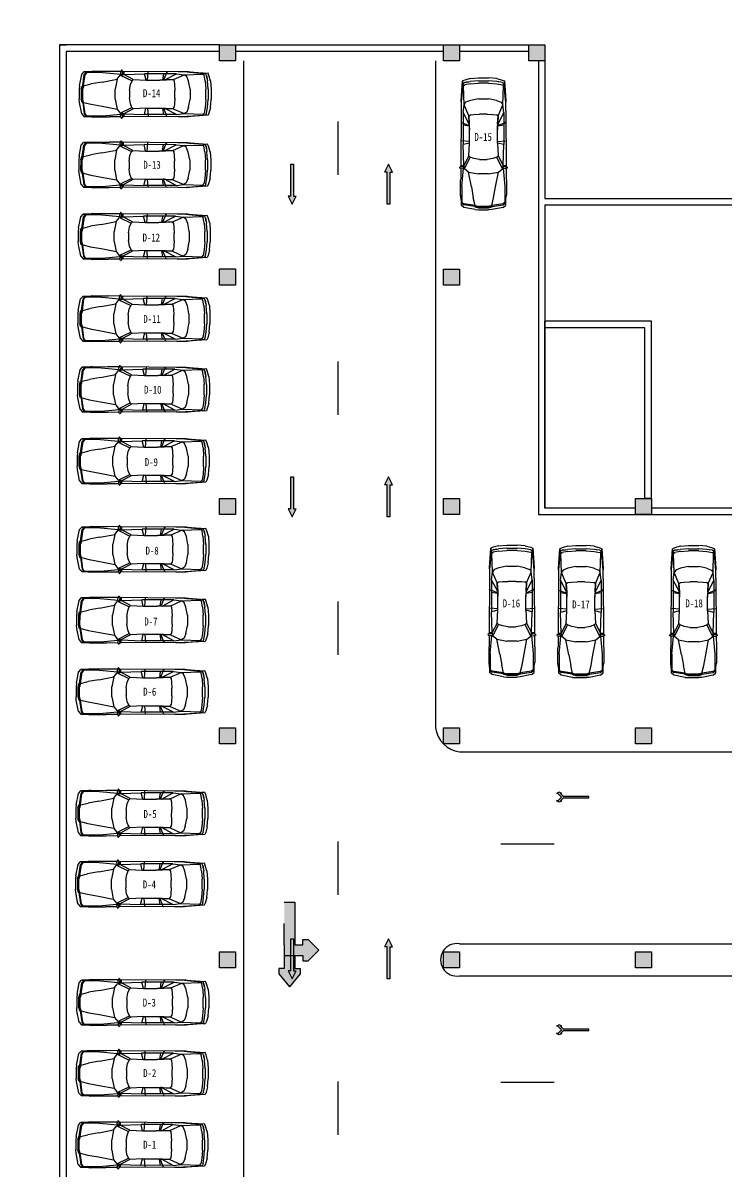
# Model space of a CAD drawing. Extents: x -266505272703 to 7385419, y -354256 to 107640740655.
# Drawn here: x 3259723 to 3286100, y -107374 to -64333 of the extents above; entities that cross this region are included whole.
import ezdxf

# ---------------------------------------------------------------- set-up
doc = ezdxf.new("R2010")
doc.units = 0
doc.header["$LTSCALE"] = 1000
for name, color, linetype in [('jb1', 42, 'Continuous'), ('PUB_TEXT', 7, 'Continuous'), ('QC', 8, 'Continuous'), ('图框', 6, 'Continuous'), ('红线', 1, 'Continuous')]:
    doc.layers.add(name, color=color, linetype=linetype)
doc.styles.get("Standard").update_dxf_attribs({"font": 'rs.shx', "bigfont": 'hztxt.shx'})
doc.styles.add('STYLE2', font='NSimSun.ttf', dxfattribs={"width": 0.8})

# ---------------------------------------------------------------- blocks, each defined once
blk = doc.blocks.new('M_F27')
for p, q in [((984, 905), (1020, 939)), ((1036, 935), (1062, 857)), ((-2489, 522), (-2514, 196)), ((-2489, 522), (-2426, 736)), ((-2426, 736), (-2389, 824)), ((-2389, 824), (-1610, 874)), ((-2389, 824), (-1560, 874)), ((-2264, 812), (-2389, 824)), ((-2364, 522), (-2389, 196)), ((-2326, 736), (-2364, 522)), ((-2326, 736), (-2351, 596)), ((-2351, 594), (-2351, 596)), ((-2326, 736), (-2288, 811)), ((-2301, 196), (-2276, 522)), ((-2200, 786), (-2288, 811)), ((-2276, 522), (-2238, 736)), ((-2200, 786), (-2238, 736)), ((-1560, 874), (-2212, 815)), ((-2208, 815), (-2211, 814)), ((-1660, 862), (-2208, 815)), ((-1446, 761), (-2200, 786)), ((-1622, 510), (-1685, 196)), ((-1560, 874), (-1660, 862)), ((-1622, 510), (-1547, 698)), ((-1617, 869), (-1620, 866)), ((-1208, 874), (-1610, 874)), ((-1547, 698), (-1446, 761)), ((-1145, 799), (-1446, 761)), ((-1019, 572), (-1446, 761)), ((-1208, 874), (980, 889)), ((-1145, 799), (-682, 557)), ((-1145, 799), (124, 799)), ((-1070, 371), (-1057, 510)), ((-1019, 572), (-1057, 510)), ((-680, 556), (-1019, 572)), ((-1019, 572), (-479, 547)), ((-743, 849), (-793, 874)), ((-730, 799), (-743, 849)), ((-630, 555), (-730, 799)), ((-680, 556), (-630, 555)), ((-642, 799), (-605, 554)), ((-605, 554), (-630, 555)), ((-479, 547), (-605, 554)), ((61, 547), (-479, 547)), ((-2, 547), (-27, 877)), ((124, 799), (61, 547)), ((61, 547), (564, 572)), ((941, 773), (124, 799)), ((564, 572), (941, 773)), ((564, 572), (614, 522)), ((1079, 748), (614, 522)), ((614, 522), (677, 371)), ((941, 773), (941, 874)), ((983, 777), (941, 773)), ((941, 773), (987, 765)), ((980, 902), (995, 790)), ((980, 790), (980, 898)), ((995, 790), (980, 790)), ((980, 790), (992, 746)), ((992, 746), (1021, 747)), ((995, 790), (1022, 746)), ((1022, 748), (995, 790)), ((1021, 747), (1022, 748)), ((1053, 768), (1022, 746)), ((1036, 756), (1079, 748)), ((1051, 889), (1497, 893)), ((1057, 776), (1062, 857)), ((1770, 849), (1058, 784)), ((1204, 585), (1079, 748)), ((1795, 472), (1204, 585)), ((1280, 196), (1204, 585)), ((1506, 899), (2121, 899)), ((2461, 849), (1770, 849)), ((2222, 397), (1795, 472)), ((2272, 876), (2121, 899)), ((2272, 876), (2272, 874)), ((2437, 851), (2272, 876)), ((2511, 874), (2287, 874)), ((2398, 849), (2461, 773)), ((2437, 850), (2433, 851)), ((2498, 773), (2436, 849)), ((2511, 874), (2450, 850)), ((2461, 773), (2523, 321)), ((2561, 321), (2498, 773)), ((2599, 773), (2511, 874)), ((2599, 773), (2687, 321)), ((-2514, -206), (-2514, 196)), ((-2389, -206), (-2389, 196)), ((-2301, 196), (-2301, -206)), ((-1685, -206), (-1685, 196)), ((-1082, 145), (-1070, 371)), ((-1082, 145), (-1082, -156)), ((677, 371), (714, 145)), ((714, -156), (714, 145)), ((1280, 196), (1280, -206)), ((2523, 321), (2222, 397)), ((2523, 321), (2586, 321)), ((2523, 321), (2561, 196)), ((2580, 196), (2542, 321)), ((2561, 196), (2561, -206)), ((2611, 196), (2574, 321)), ((2580, 321), (2618, 196)), ((2580, 196), (2580, -206)), ((2611, 196), (2611, -206)), ((2618, -206), (2618, 196)), ((2687, 321), (2699, 196)), ((2699, -206), (2699, 196)), ((-2489, -533), (-2514, -206)), ((-2389, -206), (-2364, -533)), ((-2276, -533), (-2301, -206)), ((-1685, -206), (-1622, -520)), ((-1070, -382), (-1082, -156)), ((-1057, -520), (-1070, -382)), ((677, -382), (614, -533)), ((714, -156), (677, -382)), ((1204, -596), (1280, -206)), ((1795, -483), (2222, -407)), ((2523, -332), (2222, -407)), ((2523, -332), (2461, -784)), ((2561, -332), (2498, -784)), ((2523, -332), (2561, -206)), ((2586, -332), (2523, -332)), ((2580, -206), (2542, -332)), ((2618, -6), (2561, -6)), ((2574, -332), (2611, -206)), ((2618, -206), (2580, -332)), ((2687, -332), (2599, -784)), ((2687, -332), (2699, -206)), ((-2489, -533), (-2426, -747)), ((-2426, -747), (-2389, -835)), ((-2389, -835), (-2264, -823)), ((-1560, -885), (-2389, -835)), ((-1610, -885), (-2389, -835)), ((-2326, -747), (-2364, -533)), ((-2351, -607), (-2351, -605)), ((-2351, -607), (-2326, -747)), ((-2326, -747), (-2288, -822)), ((-2288, -822), (-2200, -797)), ((-2276, -533), (-2238, -747)), ((-2200, -797), (-2238, -747)), ((-2212, -826), (-1560, -885)), ((-2208, -826), (-2211, -825)), ((-1660, -872), (-2208, -826)), ((-1446, -772), (-2200, -797)), ((-1560, -885), (-1660, -872)), ((-1622, -520), (-1547, -709)), ((-1621, -877), (-1617, -880)), ((-1610, -885), (-1208, -885)), ((-1547, -709), (-1446, -772)), ((-1019, -583), (-1446, -772)), ((-1145, -809), (-1446, -772)), ((-1208, -885), (980, -900)), ((-682, -568), (-1145, -809)), ((-1145, -809), (124, -809)), ((-1019, -583), (-1057, -520)), ((-479, -558), (-1019, -583)), ((-1019, -583), (-680, -567)), ((-743, -860), (-793, -885)), ((-743, -860), (-730, -809)), ((-730, -809), (-630, -566)), ((-680, -567), (-682, -568)), ((-680, -567), (-630, -566)), ((-605, -565), (-642, -809)), ((-630, -566), (-605, -565)), ((-605, -565), (-479, -558)), ((61, -558), (-479, -558)), ((-2, -558), (-27, -884)), ((61, -558), (124, -809)), ((564, -583), (61, -558)), ((941, -784), (124, -809)), ((614, -533), (564, -583)), ((564, -583), (941, -784)), ((1079, -759), (614, -533)), ((987, -776), (941, -784)), ((983, -788), (941, -784)), ((941, -885), (941, -784)), ((992, -757), (980, -800)), ((995, -800), (980, -800)), ((995, -800), (980, -913)), ((980, -909), (980, -800)), ((992, -757), (1021, -758)), ((995, -800), (1022, -757)), ((1022, -758), (995, -800)), ((1021, -758), (1022, -758)), ((1022, -757), (1053, -779)), ((1036, -767), (1079, -759)), ((1036, -946), (1062, -867)), ((1051, -901), (1497, -904)), ((1057, -787), (1062, -867)), ((1770, -860), (1058, -795)), ((1204, -596), (1079, -759)), ((1795, -483), (1204, -596)), ((1770, -860), (2461, -860)), ((2121, -910), (2272, -887)), ((2270, -887), (2121, -910)), ((2437, -861), (2272, -887)), ((2272, -885), (2272, -887)), ((2285, -885), (2511, -885)), ((2398, -860), (2461, -784)), ((2436, -860), (2498, -784)), ((2437, -861), (2436, -860)), ((2450, -861), (2511, -885)), ((2599, -784), (2511, -885)), ((984, -916), (1020, -950)), ((2121, -910), (1506, -910))]:
    blk.add_line(p, q)
for centre, start, end in [((1027, 932), 18.1573, 132.965), ((990, 898), 132.965, 179.7454), ((1047, 776), 305.1542, 356.8636), ((1047, -787), 3.1798, 54.8458), ((990, -909), 180.2546, 227.035), ((1027, -942), 227.035, 341.8427)]:
    blk.add_arc(centre, 10, start, end)
at = {"width": 0.8, "flags": 9}
for tag in ['XSIZE', 'YSIZE']:
    blk.add_attdef(tag, (0, 0), '', height=0.5, dxfattribs=at)

msp = doc.modelspace()

# ---------------------------------------------------------------- hatches: boundary and pattern name
at = {"layer": 'jb1', "linetype": 'ByBlock'}
h = msp.add_hatch(color=256, dxfattribs=at)
h.paths.add_polyline_path([(3207028, 61244), (3207028, -349256), (3784028, -349256), (3784028, 61244)], flags=16)
h.paths.add_polyline_path([(3194528, -354256), (3194528, 66244), (3789028, 66244), (3789028, -354256)])
h.paths.add_polyline_path([(3205987, -18360), (3205987, -12971), (3203126, -12971), (3203126, -18360)], flags=24)
h.paths.add_polyline_path([(3201099, -18348), (3201099, -12948), (3198270, -12948), (3198270, -18348)], flags=24)
edge = h.paths.add_edge_path(flags=16)
edge.add_line((3207028, 61244), (3197028, 61244))
edge.add_line((3197028, 61244), (3197028, -23256))
edge.add_line((3197028, -23256), (3207028, -23256))
edge = h.paths.add_edge_path(flags=16)
edge.add_line((3202028, 61244), (3202028, -18256))
h.paths.add_polyline_path([(3201021, -22371), (3201021, -20286), (3198223, -20286), (3198223, -22371)], flags=24)
h.paths.add_polyline_path([(3205457, -22424), (3205457, -20318), (3202722, -20318), (3202722, -22424)], flags=24)
edge = h.paths.add_edge_path(flags=0)
edge.add_line((3197028, -18256), (3207028, -18256))
edge = h.paths.add_edge_path(flags=0)
edge.add_line((3197028, -10756), (3207028, -10756))
edge = h.paths.add_edge_path(flags=0)
edge.add_line((3197028, 744), (3207028, 744))
h.paths.add_polyline_path([(3205940, 8359), (3205940, 13623), (3203017, 13623), (3203017, 8359)], flags=24)
h.paths.add_polyline_path([(3200990, 8419), (3200990, 12965), (3198161, 12965), (3198161, 8419)], flags=24)
edge = h.paths.add_edge_path(flags=0)
edge.add_line((3197028, 8244), (3207028, 8244))
edge = h.paths.add_edge_path(flags=0)
edge.add_line((3197028, 15744), (3207028, 15744))
h.paths.add_polyline_path([(3201180, 34865), (3201180, 40170), (3198382, 40170), (3198382, 34865)], flags=24)
h.paths.add_polyline_path([(3205969, 34786), (3205969, 39997), (3203329, 39997), (3203329, 34786)], flags=24)
edge = h.paths.add_edge_path(flags=0)
edge.add_line((3197028, 27244), (3207028, 27244))
edge = h.paths.add_edge_path(flags=0)
edge.add_line((3197028, 34744), (3207028, 34744))
edge = h.paths.add_edge_path(flags=0)
edge.add_line((3197028, 42244), (3207028, 42244))
edge = h.paths.add_edge_path(flags=0)
edge.add_line((3197028, 53744), (3207028, 53744))
edge = h.paths.add_edge_path(flags=0)
edge.add_line((3504528, -349256), (3504528, -335256))
edge.add_line((3504528, -335256), (3784028, -335256))
edge = h.paths.add_edge_path(flags=0)
edge.add_line((3580028, -344756), (3670028, -344756))
edge = h.paths.add_edge_path(flags=0)
edge.add_line((3580028, -340256), (3670028, -340256))
h.paths.add_polyline_path([(3580921, -339322), (3586279, -339322), (3586279, -336555), (3580921, -336555)], flags=8)
h.paths.add_polyline_path([(3581167, -348327), (3586242, -348327), (3586242, -345529), (3581167, -345529)], flags=8)
edge = h.paths.add_edge_path(flags=0)
edge.add_line((3511834, -341564), (3511834, -341020))
edge = h.paths.add_edge_path(flags=0)
edge.add_line((3518840, -341020), (3518840, -341564))
edge = h.paths.add_edge_path(flags=0)
edge.add_line((3517008, -341564), (3517008, -341020))
edge = h.paths.add_edge_path(flags=0)
edge.add_arc((3515337, -341290), 439, 0, 360)
edge = h.paths.add_edge_path(flags=0)
edge.add_arc((3515337, -341290), 952, 0, 360)
edge = h.paths.add_edge_path(flags=0)
edge.add_line((3513691, -341020), (3513691, -341564))
edge = h.paths.add_edge_path(flags=0)
edge.add_line((3580028, -349256), (3580028, -335256))
h.paths.add_polyline_path([(3528821, -347040), (3562658, -347040), (3562658, -344592), (3528821, -344592)], flags=8)
edge = h.paths.add_edge_path(flags=0)
edge.add_arc((3514570, -346293), 254, 23.8671, 164.0253)
edge = h.paths.add_edge_path(flags=0)
edge.add_line((3514326, -346552), (3514326, -346775))
edge.add_line((3514326, -346775), (3514216, -346775))
edge.add_line((3514216, -346775), (3514216, -346328))
edge = h.paths.add_edge_path(flags=0)
edge.add_line((3514216, -346258), (3514216, -345945))
edge.add_line((3514216, -345945), (3514326, -345945))
edge.add_line((3514326, -345945), (3514326, -346034))
edge = h.paths.add_edge_path(flags=0)
edge.add_line((3513019, -343617), (3515077, -343617))
edge = h.paths.add_edge_path(flags=0)
edge.add_line((3515077, -344162), (3513019, -344162))
edge = h.paths.add_edge_path(flags=0)
edge.add_line((3513019, -341564), (3513019, -343617))
edge = h.paths.add_edge_path(flags=0)
edge.add_line((3512499, -343617), (3512499, -341564))
edge = h.paths.add_edge_path(flags=0)
edge.add_line((3513019, -344830), (3512499, -344830))
h.paths.add_polyline_path([(3512811, -345945), (3512918, -345945), (3512918, -346778), (3512811, -346778)], flags=0)
h.paths.add_polyline_path([(3512802, -345680), (3512915, -345680), (3512915, -345855), (3512802, -345855)], flags=0)
edge = h.paths.add_edge_path(flags=0)
edge.add_line((3512499, -344830), (3512499, -344162))
edge = h.paths.add_edge_path(flags=0)
edge.add_line((3511834, -343617), (3512499, -343617))
edge = h.paths.add_edge_path(flags=0)
edge.add_line((3511834, -344162), (3511834, -343617))
edge = h.paths.add_edge_path(flags=0)
edge.add_line((3512499, -344162), (3511834, -344162))
edge = h.paths.add_edge_path(flags=0)
edge.add_line((3512484, -346058), (3512484, -346775))
edge.add_line((3512484, -346775), (3512370, -346775))
edge.add_line((3512370, -346775), (3512370, -346058))
edge = h.paths.add_edge_path(flags=0)
edge.add_line((3512370, -346058), (3512213, -346058))
edge.add_line((3512213, -346058), (3512213, -345948))
edge.add_line((3512213, -345948), (3512370, -345948))
edge = h.paths.add_edge_path(flags=0)
edge.add_line((3512370, -345948), (3512370, -345683))
edge.add_line((3512370, -345683), (3512484, -345683))
edge.add_line((3512484, -345683), (3512484, -345948))
edge = h.paths.add_edge_path(flags=0)
edge.add_line((3512484, -345948), (3512641, -345948))
edge.add_line((3512641, -345948), (3512641, -346058))
edge.add_line((3512641, -346058), (3512484, -346058))
edge = h.paths.add_edge_path(flags=0)
edge.add_line((3513019, -344162), (3513019, -344830))
edge = h.paths.add_edge_path(flags=0)
edge.add_arc((3514570, -346293), 356, 174.3933, 185.6067)
edge = h.paths.add_edge_path(flags=0)
edge.add_arc((3513552, -346367), 312, 10.9739, 349.0261)
edge = h.paths.add_edge_path(flags=0)
edge.add_line((3513859, -346308), (3513859, -346427))
edge = h.paths.add_edge_path(flags=0)
edge.add_arc((3513552, -346367), 428, 44.2885, 315.7115)
edge = h.paths.add_edge_path(flags=0)
edge.add_line((3513859, -346068), (3513859, -345945))
edge.add_line((3513859, -345945), (3513978, -345945))
edge.add_line((3513978, -345945), (3513978, -346781))
edge.add_line((3513978, -346781), (3513859, -346781))
edge.add_line((3513859, -346781), (3513859, -346666))
edge = h.paths.add_edge_path(flags=0)
edge.add_line((3512499, -341564), (3511834, -341564))
edge = h.paths.add_edge_path(flags=0)
edge.add_line((3513691, -341564), (3513019, -341564))
edge = h.paths.add_edge_path(flags=0)
edge.add_line((3518197, -341564), (3518197, -343617))
edge = h.paths.add_edge_path(flags=0)
edge.add_line((3517677, -343617), (3517677, -341564))
edge = h.paths.add_edge_path(flags=0)
edge.add_line((3518865, -344162), (3518197, -344162))
edge = h.paths.add_edge_path(flags=0)
edge.add_line((3518197, -343617), (3518865, -343617))
edge = h.paths.add_edge_path(flags=0)
edge.add_line((3518197, -344162), (3518197, -344830))
edge = h.paths.add_edge_path(flags=0)
edge.add_line((3518865, -343617), (3518865, -344162))
edge = h.paths.add_edge_path(flags=0)
edge.add_line((3515597, -342974), (3515597, -343617))
edge = h.paths.add_edge_path(flags=0)
edge.add_line((3515077, -342974), (3515597, -342974))
edge = h.paths.add_edge_path(flags=0)
edge.add_line((3515077, -343617), (3515077, -342974))
edge = h.paths.add_edge_path(flags=0)
edge.add_line((3515597, -343617), (3517677, -343617))
edge = h.paths.add_edge_path(flags=0)
edge.add_line((3517677, -344830), (3517677, -344162))
edge = h.paths.add_edge_path(flags=0)
edge.add_line((3517677, -344162), (3515597, -344162))
edge = h.paths.add_edge_path(flags=0)
edge.add_line((3515077, -344805), (3515077, -344162))
edge = h.paths.add_edge_path(flags=0)
edge.add_line((3515597, -344805), (3515077, -344805))
edge = h.paths.add_edge_path(flags=0)
edge.add_line((3515597, -344162), (3515597, -344805))
edge = h.paths.add_edge_path(flags=0)
edge.add_line((3518197, -344830), (3517677, -344830))
edge = h.paths.add_edge_path(flags=0)
edge.add_arc((3518301, -346289), 254, 23.8671, 164.0253)
edge = h.paths.add_edge_path(flags=0)
edge.add_line((3518057, -346219), (3518057, -346359))
edge = h.paths.add_edge_path(flags=0)
edge.add_line((3518057, -346359), (3518057, -346548))
edge = h.paths.add_edge_path(flags=0)
edge.add_line((3518057, -346548), (3518057, -346771))
edge.add_line((3518057, -346771), (3517947, -346771))
edge.add_line((3517947, -346771), (3517947, -346324))
edge = h.paths.add_edge_path(flags=0)
edge.add_arc((3518301, -346289), 356, 174.3933, 185.6067)
edge = h.paths.add_edge_path(flags=0)
edge.add_line((3517947, -346255), (3517947, -345941))
edge.add_line((3517947, -345941), (3518057, -345941))
edge.add_line((3518057, -345941), (3518057, -346030))
edge = h.paths.add_edge_path(flags=0)
edge.add_arc((3518301, -346289), 356, 11.9054, 133.2969)
edge = h.paths.add_edge_path(flags=0)
edge.add_line((3518649, -346216), (3518649, -346771))
edge.add_line((3518649, -346771), (3518533, -346771))
edge.add_line((3518533, -346771), (3518533, -346559))
edge = h.paths.add_edge_path(flags=0)
edge.add_line((3518533, -346392), (3518533, -346559))
edge = h.paths.add_edge_path(flags=0)
edge.add_line((3518533, -346392), (3518533, -346187))
edge = h.paths.add_edge_path(flags=0)
edge.add_arc((3517283, -346363), 312, 10.9739, 349.0261)
edge = h.paths.add_edge_path(flags=0)
edge.add_line((3517590, -346304), (3517590, -346423))
edge = h.paths.add_edge_path(flags=0)
edge.add_arc((3517283, -346363), 428, 44.2885, 315.7115)
edge = h.paths.add_edge_path(flags=0)
edge.add_line((3517590, -346064), (3517590, -345941))
edge.add_line((3517590, -345941), (3517709, -345941))
edge.add_line((3517709, -345941), (3517709, -346777))
edge.add_line((3517709, -346777), (3517590, -346777))
edge.add_line((3517590, -346777), (3517590, -346663))
edge = h.paths.add_edge_path(flags=0)
edge.add_line((3516060, -346333), (3516060, -346166))
edge = h.paths.add_edge_path(flags=0)
edge.add_line((3516060, -346333), (3516060, -346538))
edge = h.paths.add_edge_path(flags=0)
edge.add_arc((3516292, -346436), 254, 203.8671, 344.0253)
edge = h.paths.add_edge_path(flags=0)
edge.add_line((3516537, -346505), (3516537, -346366))
edge = h.paths.add_edge_path(flags=0)
edge.add_line((3516537, -346366), (3516537, -346176))
edge = h.paths.add_edge_path(flags=0)
edge.add_line((3516537, -346176), (3516537, -345954))
edge.add_line((3516537, -345954), (3516647, -345954))
edge.add_line((3516647, -345954), (3516647, -346401))
edge = h.paths.add_edge_path(flags=0)
edge.add_arc((3516292, -346436), 356, 354.3933, 365.6067)
edge = h.paths.add_edge_path(flags=0)
edge.add_line((3516647, -346470), (3516647, -346784))
edge.add_line((3516647, -346784), (3516537, -346784))
edge.add_line((3516537, -346784), (3516537, -346695))
edge = h.paths.add_edge_path(flags=0)
edge.add_arc((3516292, -346436), 356, 191.9054, 313.2969)
edge = h.paths.add_edge_path(flags=0)
edge.add_line((3515944, -346509), (3515944, -345954))
edge.add_line((3515944, -345954), (3516060, -345954))
edge.add_line((3516060, -345954), (3516060, -346166))
h.paths.add_polyline_path([(3515258, -347039), (3515371, -346773), (3515050, -345951), (3515179, -345951), (3515429, -346606), (3515696, -345947), (3515822, -345947), (3515379, -347039)], flags=0)
edge = h.paths.add_edge_path(flags=0)
edge.add_line((3514326, -346223), (3514326, -346363))
edge = h.paths.add_edge_path(flags=0)
edge.add_line((3514326, -346363), (3514326, -346552))
edge = h.paths.add_edge_path(flags=0)
edge.add_arc((3514570, -346293), 356, 11.9054, 133.2969)
edge = h.paths.add_edge_path(flags=0)
edge.add_line((3514918, -346220), (3514918, -346775))
edge.add_line((3514918, -346775), (3514802, -346775))
edge.add_line((3514802, -346775), (3514802, -346563))
edge = h.paths.add_edge_path(flags=0)
edge.add_line((3514802, -346396), (3514802, -346563))
edge = h.paths.add_edge_path(flags=0)
edge.add_line((3514802, -346396), (3514802, -346190))
edge = h.paths.add_edge_path(flags=0)
edge.add_line((3518840, -341564), (3518197, -341564))
edge = h.paths.add_edge_path(flags=0)
edge.add_line((3517677, -341564), (3517008, -341564))
h.paths.add_polyline_path([(3580874, -344098), (3586179, -344098), (3586179, -341300), (3580874, -341300)], flags=8)
edge = h.paths.add_edge_path(flags=0)
edge.add_line((3515077, -338991), (3513019, -338991))
edge = h.paths.add_edge_path(flags=0)
edge.add_line((3513019, -338447), (3515077, -338447))
edge = h.paths.add_edge_path(flags=0)
edge.add_line((3512499, -337779), (3513019, -337779))
edge = h.paths.add_edge_path(flags=0)
edge.add_line((3511834, -338447), (3512499, -338447))
edge = h.paths.add_edge_path(flags=0)
edge.add_line((3511834, -338991), (3511834, -338447))
edge = h.paths.add_edge_path(flags=0)
edge.add_line((3512499, -338991), (3511834, -338991))
edge = h.paths.add_edge_path(flags=0)
edge.add_line((3512499, -338447), (3512499, -337779))
edge = h.paths.add_edge_path(flags=0)
edge.add_line((3511834, -341020), (3512499, -341020))
edge = h.paths.add_edge_path(flags=0)
edge.add_line((3512499, -341020), (3512499, -338991))
edge = h.paths.add_edge_path(flags=0)
edge.add_line((3513019, -337779), (3513019, -338447))
edge = h.paths.add_edge_path(flags=0)
edge.add_line((3513019, -341020), (3513691, -341020))
edge = h.paths.add_edge_path(flags=0)
edge.add_line((3513019, -338991), (3513019, -341020))
edge = h.paths.add_edge_path(flags=0)
edge.add_line((3518865, -338991), (3518197, -338991))
edge = h.paths.add_edge_path(flags=0)
edge.add_line((3518197, -338447), (3518865, -338447))
edge = h.paths.add_edge_path(flags=0)
edge.add_line((3518197, -337779), (3518197, -338447))
edge = h.paths.add_edge_path(flags=0)
edge.add_line((3518865, -338447), (3518865, -338991))
edge = h.paths.add_edge_path(flags=0)
edge.add_line((3517677, -338991), (3515622, -338991))
edge = h.paths.add_edge_path(flags=0)
edge.add_line((3515077, -339634), (3515077, -338991))
edge = h.paths.add_edge_path(flags=0)
edge.add_line((3515622, -339634), (3515077, -339634))
edge = h.paths.add_edge_path(flags=0)
edge.add_line((3515622, -338991), (3515622, -339634))
edge = h.paths.add_edge_path(flags=0)
edge.add_line((3515622, -337804), (3515622, -338447))
edge = h.paths.add_edge_path(flags=0)
edge.add_line((3515077, -337804), (3515622, -337804))
edge = h.paths.add_edge_path(flags=0)
edge.add_line((3515077, -338447), (3515077, -337804))
edge = h.paths.add_edge_path(flags=0)
edge.add_line((3515622, -338447), (3517677, -338447))
edge = h.paths.add_edge_path(flags=0)
edge.add_line((3517677, -338447), (3517677, -337779))
edge = h.paths.add_edge_path(flags=0)
edge.add_line((3517677, -337779), (3518197, -337779))
edge = h.paths.add_edge_path(flags=0)
edge.add_line((3518197, -341020), (3518840, -341020))
edge = h.paths.add_edge_path(flags=0)
edge.add_line((3517008, -341020), (3517677, -341020))
edge = h.paths.add_edge_path(flags=0)
edge.add_line((3517677, -341020), (3517677, -338991))
edge = h.paths.add_edge_path(flags=0)
edge.add_line((3518197, -338991), (3518197, -341020))
h.paths.add_polyline_path([(3748525, -351778), (3760192, -351778), (3760192, -349903), (3748525, -349903)], flags=24)
edge = h.paths.add_edge_path(flags=0)
edge.add_line((3710028, -342256), (3784028, -342256))
edge = h.paths.add_edge_path(flags=0)
edge.add_line((3601028, -335256), (3601028, -349256))
edge = h.paths.add_edge_path(flags=0)
edge.add_line((3589528, -335256), (3589528, -349256))
edge = h.paths.add_edge_path(flags=0)
edge.add_line((3612528, -335256), (3612528, -349256))
edge = h.paths.add_edge_path(flags=0)
edge.add_line((3624028, -335256), (3624028, -349256))
edge = h.paths.add_edge_path(flags=0)
edge.add_line((3647028, -335256), (3647028, -349256))
edge = h.paths.add_edge_path(flags=0)
edge.add_line((3635528, -335256), (3635528, -349256))
edge = h.paths.add_edge_path(flags=0)
edge.add_line((3658528, -335256), (3658528, -349256))
edge = h.paths.add_edge_path(flags=0)
edge.add_line((3670028, -335256), (3670028, -349256))
h.paths.add_polyline_path([(3711053, -341578), (3716432, -341578), (3716432, -338749), (3711053, -338749)], flags=8)
edge = h.paths.add_edge_path(flags=0)
edge.add_line((3710028, -335256), (3710028, -349256))
edge = h.paths.add_edge_path(flags=0)
edge.add_line((3720028, -335256), (3720028, -349256))
h.paths.add_polyline_path([(3711079, -345640), (3716406, -345640), (3716406, -342968), (3711079, -342968)], flags=8)
h.paths.add_polyline_path([(3711053, -348311), (3716432, -348311), (3716432, -345482), (3711053, -345482)], flags=8)
h.paths.add_polyline_path([(3624911, -339311), (3632210, -339311), (3632210, -336482), (3624911, -336482)], flags=8)
h.paths.add_polyline_path([(3602005, -339364), (3609221, -339364), (3609221, -336472), (3602005, -336472)], flags=8)
h.paths.add_polyline_path([(3590516, -339353), (3597689, -339353), (3597689, -336524), (3590516, -336524)], flags=8)
h.paths.add_polyline_path([(3613157, -339384), (3619486, -339384), (3619486, -336493), (3613157, -336493)], flags=8)
h.paths.add_polyline_path([(3647932, -339290), (3655148, -339290), (3655148, -336587), (3647932, -336587)], flags=8)
h.paths.add_polyline_path([(3636077, -339384), (3642406, -339384), (3642406, -336493), (3636077, -336493)], flags=8)
h.paths.add_polyline_path([(3659500, -339327), (3666558, -339327), (3666558, -336529), (3659500, -336529)], flags=8)
h.paths.add_polyline_path([(3711074, -338940), (3716222, -338940), (3716222, -336236), (3711074, -336236)], flags=8)
edge = h.paths.add_edge_path(flags=0)
edge.add_line((3760028, -335256), (3760028, -349256))
edge = h.paths.add_edge_path(flags=0)
edge.add_line((3770028, -335256), (3770028, -349256))
h.paths.add_polyline_path([(3761611, -342149), (3766706, -342149), (3766706, -339414), (3761611, -339414)], flags=8)
h.paths.add_polyline_path([(3768122, -351862), (3777724, -351862), (3777724, -349980), (3768122, -349980)], flags=24)
edge = h.paths.add_edge_path(flags=0)
edge.add_line((3760028, -345756), (3784028, -345756))
h.paths.add_polyline_path([(3761437, -348959), (3766512, -348959), (3766512, -346162), (3761437, -346162)], flags=8)
h.paths.add_polyline_path([(3761482, -345773), (3766693, -345773), (3766693, -342881), (3761482, -342881)], flags=8)
edge = h.paths.add_edge_path(flags=0)
edge.add_line((3760028, -338756), (3784028, -338756))
h.paths.add_polyline_path([(3761355, -338711), (3766723, -338711), (3766723, -335787), (3761355, -335787)], flags=8)
h.paths.add_polyline_path([(3732909, -341175), (3744153, -341175), (3744153, -336791), (3732909, -336791)], flags=8)
h.paths.add_polyline_path([(3774282, -341950), (3776471, -341950), (3776471, -339865), (3774282, -339865)], flags=8)
h.paths.add_polyline_path([(3681133, -345871), (3701185, -345871), (3701185, -340511), (3681133, -340511)], flags=8)
h.paths.add_polyline_path([(3444535, -317388), (3497618, -317388), (3497618, -307471), (3444535, -307471)], flags=8)
for points in [[(3267098, -65757), (3267699, -65757), (3267699, -65156), (3267098, -65156)], [(3275498, -65757), (3276099, -65757), (3276099, -65157), (3275498, -65157)], [(3278698, -65758), (3279299, -65758), (3279299, -65157), (3278698, -65157)], [(3267098, -74157), (3267699, -74157), (3267699, -73556), (3267098, -73556)], [(3275498, -74157), (3276099, -74157), (3276099, -73557), (3275498, -73557)], [(3267098, -82757), (3267699, -82757), (3267699, -82156), (3267098, -82156)], [(3275498, -82757), (3276099, -82757), (3276099, -82157), (3275498, -82157)], [(3282698, -82758), (3283299, -82758), (3283299, -82157), (3282698, -82157)], [(3267098, -91357), (3267699, -91357), (3267699, -90756), (3267098, -90756)], [(3275498, -91357), (3276099, -91357), (3276099, -90757), (3275498, -90757)], [(3282698, -91358), (3283299, -91358), (3283299, -90757), (3282698, -90757)], [(3267098, -99757), (3267699, -99757), (3267699, -99156), (3267098, -99156)], [(3275498, -99758), (3276099, -99758), (3276099, -99157), (3275498, -99157)], [(3282698, -99758), (3283299, -99758), (3283299, -99157), (3282698, -99157)]]:
    msp.add_hatch(color=256, dxfattribs=at).paths.add_polyline_path(points)
at = {"layer": '图框', "linetype": 'ByBlock'}
for points in [[(3269869, -69623), (3269769, -69623), (3269769, -70823), (3269669, -70823), (3269819, -71123), (3269969, -70823), (3269869, -70823)], [(3273485, -69923), (3273585, -69923), (3273435, -69623), (3273285, -69923), (3273385, -69923), (3273385, -71123), (3273485, -71123)], [(3269869, -81346), (3269769, -81346), (3269769, -82546), (3269669, -82546), (3269819, -82846), (3269969, -82546), (3269869, -82546)], [(3273485, -81646), (3273585, -81646), (3273435, -81346), (3273285, -81646), (3273385, -81646), (3273385, -82846), (3273485, -82846)], [(3279890, -93218), (3279940, -93218), (3279841, -93170), (3279740, -93218), (3279790, -93218), (3279928, -93355), (3279790, -93493), (3279740, -93493), (3279841, -93541), (3279940, -93493), (3279890, -93493), (3280003, -93381), (3280952, -93379), (3280952, -93329), (3280003, -93329)], [(3270826, -99095), (3270426, -99495), (3270226, -99495), (3270226, -99295), (3269526, -99295), (3269526, -98895), (3269526, -98095), (3269526, -97295), (3269926, -97295), (3269926, -98895), (3270226, -98895), (3270226, -98695), (3270426, -98695)], [(3269869, -98665), (3269769, -98665), (3269769, -99865), (3269669, -99865), (3269819, -100165), (3269969, -99865), (3269869, -99865)], [(3273485, -98965), (3273585, -98965), (3273435, -98665), (3273285, -98965), (3273385, -98965), (3273385, -100165), (3273485, -100165)], [(3279890, -101941), (3279940, -101941), (3279841, -101893), (3279740, -101941), (3279790, -101941), (3279928, -102079), (3279790, -102217), (3279740, -102217), (3279841, -102265), (3279940, -102217), (3279890, -102217), (3280003, -102105), (3280952, -102103), (3280952, -102053), (3280003, -102053)]]:
    msp.add_hatch(color=256, dxfattribs=at).paths.add_polyline_path(points)
at = {"layer": '红线', "linetype": 'ByBlock'}
msp.add_hatch(color=6, dxfattribs=at).paths.add_polyline_path([(3269926, -99787), (3269926, -99295), (3269526, -99295), (3269526, -99787), (3269326, -99787), (3269326, -99987), (3269726, -100469), (3270126, -99987), (3270126, -99787)])

# ---------------------------------------------------------------- linework, layer by layer
at = {"layer": 'jb1', "linetype": 'ByBlock'}
for p, q in [((3267098, -65156), (3261098, -65156)), ((3261098, -65156), (3261098, -219156)), ((3261098, -65156), (3261338, -65156)), ((3267098, -65397), (3261338, -65397)), ((3261338, -65397), (3261338, -73556)), ((3267098, -65156), (3275498, -65157)), ((3275498, -65397), (3267699, -65397)), ((3275498, -65157), (3278698, -65157)), ((3278698, -65397), (3276099, -65397)), ((3279299, -65157), (3279299, -70917)), ((3279299, -65758), (3279059, -65758)), ((3279059, -65758), (3279059, -71157)), ((3279299, -70917), (3287659, -70917)), ((3279059, -71157), (3279059, -82758)), ((3279299, -71157), (3287659, -71157)), ((3279299, -71157), (3279299, -82517)), ((3261338, -73556), (3261338, -82156)), ((3279299, -82517), (3279299, -75517)), ((3283299, -75517), (3279299, -75517)), ((3283299, -82157), (3283299, -75517)), ((3283059, -75757), (3279299, -75757)), ((3283059, -82157), (3283059, -75757)), ((3261338, -82156), (3261338, -90756)), ((3283299, -82157), (3283059, -82157)), ((3282698, -82517), (3279299, -82517)), ((3291498, -82517), (3283299, -82517)), ((3279059, -82758), (3282698, -82758)), ((3282698, -82758), (3291498, -82758)), ((3261338, -90756), (3261338, -99156)), ((3261338, -99156), (3261338, -107756))]:
    msp.add_line(p, q, dxfattribs=at)
for points in [[(3267098, -65156), (3267699, -65156), (3267699, -65757), (3267098, -65757)], [(3267098, -65156), (3267699, -65156), (3267699, -65757), (3267098, -65757)], [(3275498, -65157), (3276099, -65157), (3276099, -65757), (3275498, -65757)], [(3275498, -65157), (3276099, -65157), (3276099, -65757), (3275498, -65757)], [(3278698, -65157), (3279299, -65157), (3279299, -65758), (3278698, -65758)], [(3278698, -65157), (3279299, -65157), (3279299, -65758), (3278698, -65758)], [(3267098, -73556), (3267699, -73556), (3267699, -74157), (3267098, -74157)], [(3267098, -73556), (3267699, -73556), (3267699, -74157), (3267098, -74157)], [(3275498, -73557), (3276099, -73557), (3276099, -74157), (3275498, -74157)], [(3275498, -73557), (3276099, -73557), (3276099, -74157), (3275498, -74157)], [(3267098, -82156), (3267699, -82156), (3267699, -82757), (3267098, -82757)], [(3267098, -82156), (3267699, -82156), (3267699, -82757), (3267098, -82757)], [(3275498, -82157), (3276099, -82157), (3276099, -82757), (3275498, -82757)], [(3275498, -82157), (3276099, -82157), (3276099, -82757), (3275498, -82757)], [(3282698, -82157), (3283299, -82157), (3283299, -82758), (3282698, -82758)], [(3282698, -82157), (3283299, -82157), (3283299, -82758), (3282698, -82758)], [(3267098, -90756), (3267699, -90756), (3267699, -91357), (3267098, -91357)], [(3267098, -90756), (3267699, -90756), (3267699, -91357), (3267098, -91357)], [(3275498, -90757), (3276099, -90757), (3276099, -91357), (3275498, -91357)], [(3275498, -90757), (3276099, -90757), (3276099, -91357), (3275498, -91357)], [(3282698, -90757), (3283299, -90757), (3283299, -91358), (3282698, -91358)], [(3282698, -90757), (3283299, -90757), (3283299, -91358), (3282698, -91358)], [(3267098, -99156), (3267699, -99156), (3267699, -99757), (3267098, -99757)], [(3267098, -99156), (3267699, -99156), (3267699, -99757), (3267098, -99757)], [(3275498, -99157), (3276099, -99157), (3276099, -99758), (3275498, -99758)], [(3275498, -99157), (3276099, -99157), (3276099, -99758), (3275498, -99758)], [(3282698, -99157), (3283299, -99157), (3283299, -99758), (3282698, -99758)], [(3282698, -99157), (3283299, -99157), (3283299, -99758), (3282698, -99758)]]:
    msp.add_lwpolyline(points, close=True, dxfattribs=at)
at = {"layer": '图框', "linetype": 'ByBlock'}
for p, q in [((3269769, -70823), (3269769, -69623)), ((3269769, -69623), (3269869, -69623)), ((3269869, -69623), (3269869, -70823)), ((3273435, -69623), (3273285, -69923)), ((3273585, -69923), (3273435, -69623)), ((3273385, -69923), (3273285, -69923)), ((3273385, -71123), (3273385, -69923)), ((3273485, -69923), (3273485, -71123)), ((3273485, -69923), (3273585, -69923)), ((3269769, -70823), (3269669, -70823)), ((3269669, -70823), (3269819, -71123)), ((3269819, -71123), (3269969, -70823)), ((3269869, -70823), (3269969, -70823)), ((3273485, -71123), (3273385, -71123)), ((3269769, -82546), (3269769, -81346)), ((3269769, -81346), (3269869, -81346)), ((3269869, -81346), (3269869, -82546)), ((3273435, -81346), (3273285, -81646)), ((3273585, -81646), (3273435, -81346)), ((3273385, -81646), (3273285, -81646)), ((3273385, -82846), (3273385, -81646)), ((3273485, -81646), (3273485, -82846)), ((3273485, -81646), (3273585, -81646)), ((3269769, -82546), (3269669, -82546)), ((3269669, -82546), (3269819, -82846)), ((3269819, -82846), (3269969, -82546)), ((3269869, -82546), (3269969, -82546)), ((3273485, -82846), (3273385, -82846)), ((3279841, -93170), (3279740, -93218)), ((3279790, -93218), (3279740, -93218)), ((3279928, -93355), (3279790, -93218)), ((3279928, -93355), (3279790, -93493)), ((3279940, -93218), (3279841, -93170)), ((3280003, -93329), (3279890, -93218)), ((3279890, -93218), (3279940, -93218)), ((3280003, -93381), (3279890, -93493)), ((3280952, -93329), (3280003, -93329)), ((3280003, -93381), (3280952, -93379)), ((3280952, -93379), (3280952, -93329)), ((3279790, -93493), (3279740, -93493)), ((3279841, -93541), (3279740, -93493)), ((3279940, -93493), (3279841, -93541)), ((3279890, -93493), (3279940, -93493)), ((3269526, -97295), (3269926, -97295)), ((3269926, -97295), (3269926, -98895)), ((3269526, -98895), (3269526, -98095)), ((3269526, -98895), (3269526, -99295)), ((3269769, -99865), (3269769, -98665)), ((3269769, -98665), (3269869, -98665)), ((3269869, -98665), (3269869, -99865)), ((3269926, -98895), (3270226, -98895)), ((3270226, -98895), (3270226, -98695)), ((3270226, -98695), (3270426, -98695)), ((3270826, -99095), (3270426, -98695)), ((3273435, -98665), (3273285, -98965)), ((3273385, -98965), (3273285, -98965)), ((3273385, -100165), (3273385, -98965)), ((3273585, -98965), (3273435, -98665)), ((3273485, -98965), (3273485, -100165)), ((3273485, -98965), (3273585, -98965)), ((3269526, -99295), (3270226, -99295)), ((3270226, -99295), (3270226, -99495)), ((3270426, -99495), (3270826, -99095)), ((3270226, -99495), (3270426, -99495)), ((3269769, -99865), (3269669, -99865)), ((3269669, -99865), (3269819, -100165)), ((3269819, -100165), (3269969, -99865)), ((3269869, -99865), (3269969, -99865)), ((3273485, -100165), (3273385, -100165)), ((3279841, -101893), (3279740, -101941)), ((3279790, -101941), (3279740, -101941)), ((3279928, -102079), (3279790, -101941)), ((3279940, -101941), (3279841, -101893)), ((3280003, -102053), (3279890, -101941)), ((3279890, -101941), (3279940, -101941)), ((3279790, -102217), (3279740, -102217)), ((3279841, -102265), (3279740, -102217)), ((3279928, -102079), (3279790, -102217)), ((3279940, -102217), (3279841, -102265)), ((3280003, -102105), (3279890, -102217)), ((3279890, -102217), (3279940, -102217)), ((3280952, -102053), (3280003, -102053)), ((3280003, -102105), (3280952, -102103)), ((3280952, -102103), (3280952, -102053))]:
    msp.add_line(p, q, dxfattribs=at)
at = {"layer": '红线', "linetype": 'ByBlock'}
for p, q in [((3267999, -65757), (3267999, -219157)), ((3275198, -65757), (3275198, -90757)), ((3271541, -68022), (3271541, -70022)), ((3271541, -77022), (3271541, -79022)), ((3271541, -86022), (3271541, -88022)), ((3276099, -91657), (3325718, -91657)), ((3271541, -95022), (3271541, -97022)), ((3279655, -95123), (3277655, -95123)), ((3276099, -98857), (3325718, -98857)), ((3269926, -99295), (3269926, -99787)), ((3276099, -100058), (3325718, -100058)), ((3271541, -104022), (3271541, -106022)), ((3279655, -104053), (3277655, -104053))]:
    msp.add_line(p, q, dxfattribs=at)
at = {"layer": '红线', "color": 6, "linetype": 'ByBlock'}
for p, q in [((3269526, -99295), (3269526, -99787)), ((3269926, -99295), (3269926, -99787)), ((3269526, -99787), (3269326, -99787)), ((3269326, -99787), (3269326, -99987)), ((3269926, -99787), (3270126, -99787)), ((3270126, -99787), (3270126, -99987)), ((3269326, -99987), (3269726, -100469)), ((3270126, -99987), (3269726, -100469))]:
    msp.add_line(p, q, dxfattribs=at)
at = {"layer": '红线', "linetype": 'ByBlock'}
for centre, radius, start, end in [((3276248, -90608), 1060, 188.0655, 261.9676), ((3275998, -99457), 609, 80.4432, 279.5568)]:
    msp.add_arc(centre, radius, start, end, dxfattribs=at)

# ---------------------------------------------------------------- block references
at = {"layer": 'QC', "zscale": 0.95}
for p, xscale, yscale, rotation in [((3264397, -67007), 0.9500000003335646, 0.9500000003317837, 179.9289785963968), ((3277004, -68777), 0.9500000001862645, 0.9500000001862645, 270), ((3264381, -69663), 0.9500000003335646, 0.9500000003317837, 179.9289785963968), ((3264363, -72345), 0.9500000003335646, 0.9500000003317837, 179.9289785963968), ((3264350, -75429), 0.9500000003335646, 0.9500000003317837, 179.9289785963968), ((3264334, -78085), 0.9500000003335646, 0.9500000003317837, 179.9289785963968), ((3264316, -80767), 0.9500000003335646, 0.9500000003317837, 179.9289785963968), ((3264313, -84076), 0.9500000003335646, 0.9500000003317837, 179.9289785963968), ((3278072, -86295), 0.9500000001862645, 0.9500000001862645, 270), ((3280660, -86313), 0.9500000001862645, 0.9500000001862645, 270), ((3284888, -86313), 0.9500000001862645, 0.9500000001862645, 270), ((3264296, -86732), 0.9500000003335646, 0.9500000003317837, 179.9289785963968), ((3264278, -89414), 0.9500000003335646, 0.9500000003317837, 179.9289785963968), ((3264274, -93968), 0.9500000003335646, 0.9500000003317837, 179.9289785963968), ((3264257, -96624), 0.9500000003335646, 0.9500000003317837, 179.9289785963968), ((3264303, -101063), 0.9500000003335646, 0.9500000003317837, 179.9289785963968), ((3264287, -103719), 0.9500000003335646, 0.9500000003317837, 179.9289785963968), ((3264269, -106401), 0.9500000003335646, 0.9500000003317837, 179.9289785963968)]:
    msp.add_blockref('M_F27', p, dxfattribs=dict(at, xscale=xscale, yscale=yscale, rotation=rotation))

# ---------------------------------------------------------------- texts
at = {"layer": 'PUB_TEXT', "style": 'STYLE2', "width": 0.8}
for s, p in [('D-14', (3264225, -67115)), ('D-15', (3276662, -68756)), ('D-13', (3264239, -69799)), ('D-12', (3264211, -72526)), ('D-11', (3264239, -75579)), ('D-10', (3264268, -78235)), ('D-9', (3264295, -80947)), ('D-8', (3264324, -84266)), ('D-16', (3277721, -86241)), ('D-17', (3280329, -86280)), ('D-18', (3284576, -86240)), ('D-7', (3264276, -86922)), ('D-6', (3264234, -89553)), ('D-5', (3264248, -94136)), ('D-4', (3264220, -96781)), ('D-3', (3264219, -101210)), ('D-2', (3264234, -103854)), ('D-1', (3264234, -106536))]:
    msp.add_text(s, height=300, dxfattribs=at).set_placement(p)

doc.saveas('drawing.dxf')
